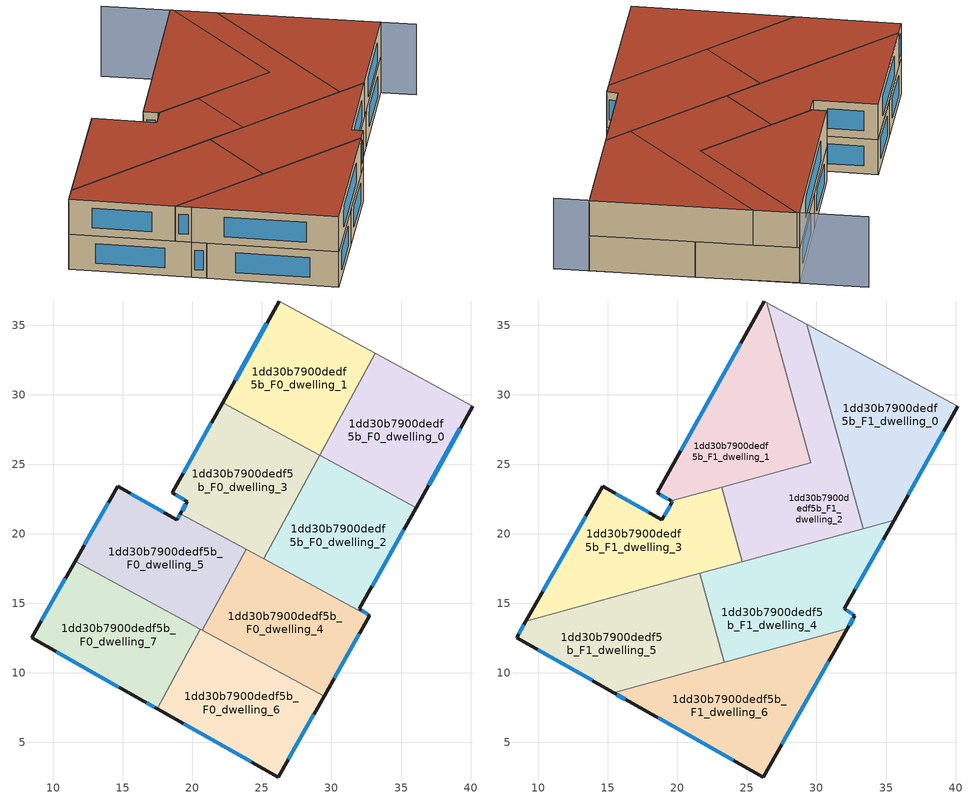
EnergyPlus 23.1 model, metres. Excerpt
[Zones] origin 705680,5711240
1dd30b7900dedf5b_F0_dwelling_0
 floor ground (EU_floor_Construction): 40.18,29.2 36.09,21.89 29.17,25.64 33.16,33 z0
 wall outside (EU_wall_Construction): 36.09,21.89 40.18,29.2 z0:3
 wall adiabatic (EU_wall_Construction): 40.18,29.2 33.16,33 z0:3
 wall to 1dd30b7900dedf5b_F0_dwelling_1 (EU_wall_Construction): 33.16,33 29.17,25.64 z0:3
 wall to 1dd30b7900dedf5b_F0_dwelling_2 (EU_wall_Construction): 29.17,25.64 36.09,21.89 z0:3
 window (EU_Window_Construction): 36.99,23.51 39.27,27.59 z0.66:2.34
 ceiling adiabatic (EU_roof_Construction): 36.09,21.89 40.18,29.2 33.16,33 30.99,28.99 32.38,23.9 z3
1dd30b7900dedf5b_F0_dwelling_1
 floor ground (EU_floor_Construction): 33.16,33 29.17,25.64 22.17,29.44 26.23,36.75 z0
 wall outside (EU_wall_Construction): 26.23,36.75 22.17,29.44 z0:3
 wall adiabatic (EU_wall_Construction): 33.16,33 26.23,36.75 z0:3
 wall to 1dd30b7900dedf5b_F0_dwelling_3 (EU_wall_Construction): 22.17,29.44 29.15,25.65 z0:3
 wall to 1dd30b7900dedf5b_F0_dwelling_2 (EU_wall_Construction): 29.15,25.65 29.17,25.64 z0:3
 window (EU_Window_Construction): 25.33,35.14 23.07,31.06 z0.66:2.34
1dd30b7900dedf5b_F0_dwelling_2
 floor ground (EU_floor_Construction): 36.09,21.89 32.01,14.62 32.76,14.13 32.73,14.09 25.12,18.22 29.15,25.65 z0
 wall outside (EU_wall_Construction): 32.73,14.09 32.76,14.13 32.01,14.62 36.09,21.89 z0:3
 wall to 1dd30b7900dedf5b_F0_dwelling_3 (EU_wall_Construction): 29.15,25.65 25.12,18.22 z0:3
 wall to 1dd30b7900dedf5b_F0_dwelling_4 (EU_wall_Construction): 25.12,18.22 32.73,14.09 z0:3
 window (EU_Window_Construction): 32.59,14.24 32.18,14.51 / 32.91,16.22 35.19,20.29 z0.66:2.34
1dd30b7900dedf5b_F0_dwelling_3
 floor ground (EU_floor_Construction): 29.15,25.65 25.12,18.22 19.14,21.46 19.64,22.33 18.56,22.95 22.17,29.44 z0
 wall outside (EU_wall_Construction): 22.17,29.44 18.56,22.95 19.64,22.33 19.14,21.46 z0:3
 wall to 1dd30b7900dedf5b_F0_dwelling_5 (EU_wall_Construction): 19.14,21.46 23.88,18.89 z0:3
 wall to 1dd30b7900dedf5b_F0_dwelling_4 (EU_wall_Construction): 23.88,18.89 25.12,18.22 z0:3
 window (EU_Window_Construction): 18.8,22.81 19.4,22.47 / 21.37,28 19.36,24.38 / 19.53,22.14 19.25,21.65 z0.66:2.34
1dd30b7900dedf5b_F0_dwelling_4
 floor ground (EU_floor_Construction): 32.73,14.09 29.46,8.33 20.72,13.07 23.88,18.89 z0
 wall outside (EU_wall_Construction): 29.46,8.33 32.73,14.09 z0:3
 wall to 1dd30b7900dedf5b_F0_dwelling_5 (EU_wall_Construction): 23.88,18.89 20.72,13.07 z0:3
 wall to 1dd30b7900dedf5b_F0_dwelling_6 (EU_wall_Construction): 20.72,13.07 29.46,8.33 z0:3
 window (EU_Window_Construction): 30.19,9.6 32.01,12.82 z0.66:2.34
 ceiling adiabatic (EU_roof_Construction): 23.08,11.79 22.05,15.53 20.72,13.07 z3
1dd30b7900dedf5b_F0_dwelling_5
 floor ground (EU_floor_Construction): 23.88,18.89 20.72,13.07 11.56,18.04 14.63,23.43 18.89,21.02 19.14,21.46 z0
 wall outside (EU_wall_Construction): 19.14,21.46 18.89,21.02 14.63,23.43 11.56,18.04 z0:3
 wall to 1dd30b7900dedf5b_F0_dwelling_7 (EU_wall_Construction): 11.56,18.04 20.58,13.15 z0:3
 wall to 1dd30b7900dedf5b_F0_dwelling_6 (EU_wall_Construction): 20.57,13.15 20.72,13.07 z0:3
 window (EU_Window_Construction): 17.94,21.55 15.57,22.9 / 19.08,21.36 18.94,21.12 / 13.95,22.24 12.23,19.23 z0.66:2.34
 ceiling adiabatic (EU_roof_Construction): 20.72,13.07 22.05,15.53 21.61,17.16 16.01,15.62 z3
1dd30b7900dedf5b_F0_dwelling_6
 floor ground (EU_floor_Construction): 29.46,8.33 26.17,2.52 17.47,7.42 20.57,13.15 z0
 wall outside (EU_wall_Construction): 17.47,7.42 26.17,2.52 29.46,8.33 z0:3
 wall to 1dd30b7900dedf5b_F0_dwelling_7 (EU_wall_Construction): 20.57,13.15 17.47,7.42 z0:3
 window (EU_Window_Construction): 19.39,6.34 24.25,3.6 / 26.9,3.8 28.74,7.05 z0.66:2.34
 ceiling adiabatic (EU_roof_Construction): 24.44,11.06 20.57,13.15 18.57,9.45 z3
1dd30b7900dedf5b_F0_dwelling_7
 floor ground (EU_floor_Construction): 20.57,13.15 17.47,7.42 16.49,7.97 8.43,12.54 11.56,18.04 z0
 wall outside (EU_wall_Construction): 11.56,18.04 8.43,12.54 16.49,7.97 17.47,7.42 z0:3
 window (EU_Window_Construction): 16.71,7.85 17.25,7.54 / 10.21,11.53 14.71,8.98 / 10.86,16.83 9.12,13.76 z0.66:2.34
1dd30b7900dedf5b_F1_dwelling_0
 floor adiabatic (EU_floor_Construction): 40.18,29.2 36.09,21.89 32.38,23.9 30.99,28.99 33.16,33 z3
 floor to 1dd30b7900dedf5b_F0_dwelling_1 (EU_floor_Construction): 33.16,33 30.99,28.99 29.31,35.08 z3
 floor to 1dd30b7900dedf5b_F0_dwelling_2 (EU_floor_Construction): 36.09,21.89 35.58,20.99 33.35,20.38 32.38,23.9 z3
 wall outside (EU_wall_Construction): 35.58,20.99 40.18,29.2 z3:6
 wall to 1dd30b7900dedf5b_F1_dwelling_2 (EU_wall_Construction): 29.31,35.08 33.35,20.38 z3:6
 wall adiabatic (EU_wall_Construction): 40.18,29.2 29.31,35.08 z3:6
 wall to 1dd30b7900dedf5b_F1_dwelling_4 (EU_wall_Construction): 33.35,20.38 35.58,20.99 z3:6
 window (EU_Window_Construction): 36.6,22.8 39.16,27.39 z3.66:5.34
 roof outside (EU_roof_Construction): 35.58,20.99 40.18,29.2 29.31,35.08 33.35,20.38 z6
1dd30b7900dedf5b_F1_dwelling_1
 floor to 1dd30b7900dedf5b_F0_dwelling_1 (EU_floor_Construction): 26.44,36.64 29.36,25.99 29.17,25.64 22.17,29.44 26.23,36.75 z3
 floor to 1dd30b7900dedf5b_F0_dwelling_3 (EU_floor_Construction): 29.15,25.65 28.74,24.89 19.56,22.38 18.56,22.95 22.17,29.44 z3
 floor to 1dd30b7900dedf5b_F0_dwelling_2 (EU_floor_Construction): 29.5,25.46 29.6,25.13 28.74,24.89 29.15,25.65 z3
 floor to 1dd30b7900dedf5b_F0_dwelling_0 (EU_floor_Construction): 29.36,25.99 29.5,25.46 29.17,25.64 z3
 wall outside (EU_wall_Construction): 26.23,36.75 18.56,22.95 19.56,22.38 z3:6
 wall to 1dd30b7900dedf5b_F1_dwelling_2 (EU_wall_Construction): 23.18,23.37 29.6,25.13 26.44,36.64 z3:6
 wall adiabatic (EU_wall_Construction): 26.44,36.64 26.23,36.75 z3:6
 wall to 1dd30b7900dedf5b_F1_dwelling_3 (EU_wall_Construction): 19.56,22.38 23.18,23.37 z3:6
 window (EU_Window_Construction): 18.78,22.82 19.34,22.5 / 24.54,33.7 20.25,26 z3.66:5.34
 roof outside (EU_roof_Construction): 29.6,25.13 26.44,36.64 26.23,36.75 18.56,22.95 19.56,22.38 z6
1dd30b7900dedf5b_F1_dwelling_2
 floor to 1dd30b7900dedf5b_F0_dwelling_2 (EU_floor_Construction): 32.38,23.9 33.35,20.38 25.24,18.15 25.12,18.22 28.74,24.89 29.6,25.13 29.5,25.46 z3
 floor to 1dd30b7900dedf5b_F0_dwelling_1 (EU_floor_Construction): 29.31,35.08 30.99,28.99 29.36,25.99 26.44,36.64 z3
 floor to 1dd30b7900dedf5b_F0_dwelling_0 (EU_floor_Construction): 30.99,28.99 32.38,23.9 29.5,25.46 29.36,25.99 z3
 floor to 1dd30b7900dedf5b_F0_dwelling_3 (EU_floor_Construction): 28.74,24.89 25.12,18.22 24.49,18.56 23.18,23.37 z3
 floor to 1dd30b7900dedf5b_F0_dwelling_4 (EU_floor_Construction): 25.24,18.15 24.65,17.99 24.49,18.56 z3
 wall to 1dd30b7900dedf5b_F1_dwelling_3 (EU_wall_Construction): 23.18,23.37 24.65,17.99 z3:6
 wall adiabatic (EU_wall_Construction): 29.31,35.08 26.44,36.64 z3:6
 wall to 1dd30b7900dedf5b_F1_dwelling_4 (EU_wall_Construction): 24.65,17.99 33.35,20.38 z3:6
 roof outside (EU_roof_Construction): 33.35,20.38 29.31,35.08 26.44,36.64 29.6,25.13 23.18,23.37 24.65,17.99 z6
1dd30b7900dedf5b_F1_dwelling_3
 floor to 1dd30b7900dedf5b_F0_dwelling_3 (EU_floor_Construction): 23.18,23.37 24.49,18.56 19.14,21.46 19.64,22.33 19.56,22.38 z3
 floor to 1dd30b7900dedf5b_F0_dwelling_5 (EU_floor_Construction): 23.88,18.89 23.17,17.59 16.01,15.62 11.56,18.04 14.63,23.43 18.89,21.02 19.14,21.46 z3
 floor to 1dd30b7900dedf5b_F0_dwelling_4 (EU_floor_Construction): 24.49,18.56 24.65,17.99 23.17,17.59 23.88,18.89 z3
 floor to 1dd30b7900dedf5b_F0_dwelling_7 (EU_floor_Construction): 16.01,15.62 9.1,13.73 11.56,18.04 z3
 wall outside (EU_wall_Construction): 19.56,22.38 19.64,22.33 18.89,21.02 14.63,23.43 9.1,13.73 z3:6
 wall to 1dd30b7900dedf5b_F1_dwelling_5 (EU_wall_Construction): 9.1,13.73 21.61,17.16 z3:6
 wall to 1dd30b7900dedf5b_F1_dwelling_4 (EU_wall_Construction): 21.61,17.16 24.65,17.99 z3:6
 window (EU_Window_Construction): 17.94,21.55 15.57,22.9 / 19.47,22.04 19.05,21.31 / 19.58,22.37 19.62,22.34 / 13.4,21.29 10.32,15.87 z3.66:5.34
 roof outside (EU_roof_Construction): 24.65,17.99 23.18,23.37 19.56,22.38 19.64,22.33 18.89,21.02 14.63,23.43 9.1,13.73 z6
1dd30b7900dedf5b_F1_dwelling_4
 floor to 1dd30b7900dedf5b_F0_dwelling_4 (EU_floor_Construction): 32.73,14.09 32.22,13.19 24.44,11.06 23.08,11.79 22.05,15.53 23.17,17.58 25.24,18.15 z3
 floor to 1dd30b7900dedf5b_F0_dwelling_2 (EU_floor_Construction): 35.58,20.99 32.01,14.62 32.76,14.13 32.73,14.09 25.24,18.15 z3
 floor adiabatic (EU_floor_Construction): 24.44,11.06 23.36,10.76 23.08,11.79 z3
 floor to 1dd30b7900dedf5b_F0_dwelling_5 (EU_floor_Construction): 23.17,17.58 22.05,15.53 21.61,17.16 z3
 wall outside (EU_wall_Construction): 32.22,13.19 32.76,14.13 32.01,14.62 35.58,20.99 z3:6
 wall to 1dd30b7900dedf5b_F1_dwelling_5 (EU_wall_Construction): 21.61,17.16 23.36,10.76 z3:6
 wall to 1dd30b7900dedf5b_F1_dwelling_6 (EU_wall_Construction): 23.36,10.76 32.22,13.19 z3:6
 window (EU_Window_Construction): 32.8,16.02 34.79,19.58 / 32.59,14.24 32.18,14.51 / 32.34,13.4 32.64,13.93 z3.66:5.34
 roof outside (EU_roof_Construction): 32.22,13.19 32.76,14.13 32.01,14.62 35.58,20.99 21.61,17.16 23.36,10.76 z6
1dd30b7900dedf5b_F1_dwelling_5
 floor to 1dd30b7900dedf5b_F0_dwelling_7 (EU_floor_Construction): 20.57,13.15 18.57,9.45 15.41,8.58 8.43,12.54 9.1,13.73 16.01,15.62 z3
 floor adiabatic (EU_floor_Construction): 21.61,17.16 23.36,10.76 18.57,9.45 20.57,13.15 16.01,15.62 z3
 wall outside (EU_wall_Construction): 9.1,13.73 8.43,12.54 15.41,8.58 z3:6
 wall to 1dd30b7900dedf5b_F1_dwelling_6 (EU_wall_Construction): 15.41,8.58 23.36,10.76 z3:6
 window (EU_Window_Construction): 8.95,13.47 8.57,12.81 / 9.97,11.67 13.87,9.46 z3.66:5.34
 roof outside (EU_roof_Construction): 23.36,10.76 21.61,17.16 9.1,13.73 8.43,12.54 15.41,8.58 z6
1dd30b7900dedf5b_F1_dwelling_6
 floor to 1dd30b7900dedf5b_F0_dwelling_6 (EU_floor_Construction): 29.46,8.33 26.17,2.52 17.47,7.42 18.57,9.45 24.44,11.06 z3
 floor to 1dd30b7900dedf5b_F0_dwelling_4 (EU_floor_Construction): 32.22,13.19 29.46,8.33 24.44,11.06 z3
 floor to 1dd30b7900dedf5b_F0_dwelling_7 (EU_floor_Construction): 18.57,9.45 17.47,7.42 16.49,7.97 15.41,8.58 z3
 wall outside (EU_wall_Construction): 15.41,8.58 16.49,7.97 26.17,2.52 32.22,13.19 z3:6
 window (EU_Window_Construction): 27.51,4.88 30.88,10.83 / 18.63,6.77 24.03,3.72 / 15.65,8.45 16.25,8.11 z3.66:5.34
 roof outside (EU_roof_Construction): 26.17,2.52 32.22,13.19 15.41,8.58 16.49,7.97 z6
shading: 42.5,27.89 21.69,39.23 z0:6
[Building]
EU S2 Campaign: North Axis=0; Terrain=City; Solar Distribution=FullExterior
[Site:Location]
London: Latitude=51.5; Longitude=-0.5; Time Zone=0; Elevation=25
[SizingPeriod:WeatherFileDays]
AnnualSizingPeriod: Begin Month=1; Begin Day of Month=1; End Month=12; End Day of Month=31; Day of Week for Start Day=Monday; Use Weather File Daylight Saving Period=No; Use Weather File Rain and Snow Indicators=No
[MATERIAL]
EU_InternalMass_Material: Roughness=MediumRough; Thickness=0.1; Conductivity=1; Density=1800; Specific Heat=900; Thermal Absorptance=0.9; Solar Absorptance=0.7; Visible Absorptance=0.7
[MATERIAL:NOMASS] Roughness=MediumRough; Thermal Absorptance=0.9; Solar Absorptance=0.7; Visible Absorptance=0.7
Name | Thermal Resistance
EU_wall_NoMass | 3.05077
EU_roof_NoMass; EU_floor_NoMass | 3.35585
[WINDOWMATERIAL:SIMPLEGLAZINGSYSTEM]
EU_Window_SimpleGlazing: UFactor=1.88725; Solar Heat Gain Coefficient=0.72; Visible Transmittance=0.72
[CONSTRUCTION]
EU_wall_Construction: EU_wall_NoMass
EU_roof_Construction: EU_roof_NoMass
EU_floor_Construction: EU_floor_NoMass
EU_Window_Construction: EU_Window_SimpleGlazing
EU_InternalMass_Construction: EU_InternalMass_Material
[ZONE] Type=1; Multiplier=1; Ceiling Height=autocalculate; Floor Area=autocalculate; Part of Total Floor Area=Yes
Name | Volume
1dd30b7900dedf5b_F0_dwelling_0 | 198.95
1dd30b7900dedf5b_F1_dwelling_0 | 227.347
1dd30b7900dedf5b_F0_dwelling_1 | 198.918
1dd30b7900dedf5b_F1_dwelling_1 | 219.226
1dd30b7900dedf5b_F0_dwelling_2 | 198.945
1dd30b7900dedf5b_F1_dwelling_2 | 227.377
1dd30b7900dedf5b_F0_dwelling_3 | 198.921
1dd30b7900dedf5b_F1_dwelling_3 | 235.452
1dd30b7900dedf5b_F0_dwelling_4 | 198.9
1dd30b7900dedf5b_F1_dwelling_4 | 227.344
1dd30b7900dedf5b_F0_dwelling_5 | 198.914
1dd30b7900dedf5b_F1_dwelling_5 | 227.345
1dd30b7900dedf5b_F0_dwelling_6; 1dd30b7900dedf5b_F0_dwelling_7 | 198.954
1dd30b7900dedf5b_F1_dwelling_6 | 227.359
[INTERNALMASS] Construction=EU_InternalMass_Construction
Name | Zone or ZoneList | Surface Area
1dd30b7900dedf5b_F0_dwelling_0_EU_InternalMass | 1dd30b7900dedf5b_F0_dwelling_0 | 66.3146
1dd30b7900dedf5b_F0_dwelling_1_EU_InternalMass | 1dd30b7900dedf5b_F0_dwelling_1 | 66.3064
1dd30b7900dedf5b_F0_dwelling_2_EU_InternalMass | 1dd30b7900dedf5b_F0_dwelling_2 | 66.3139
1dd30b7900dedf5b_F0_dwelling_3_EU_InternalMass | 1dd30b7900dedf5b_F0_dwelling_3 | 66.3063
1dd30b7900dedf5b_F0_dwelling_4_EU_InternalMass | 1dd30b7900dedf5b_F0_dwelling_4 | 66.2992
1dd30b7900dedf5b_F0_dwelling_5_EU_InternalMass | 1dd30b7900dedf5b_F0_dwelling_5 | 66.3033
1dd30b7900dedf5b_F0_dwelling_6_EU_InternalMass | 1dd30b7900dedf5b_F0_dwelling_6 | 66.3191
1dd30b7900dedf5b_F0_dwelling_7_EU_InternalMass | 1dd30b7900dedf5b_F0_dwelling_7 | 66.3169
1dd30b7900dedf5b_F1_dwelling_0_EU_InternalMass | 1dd30b7900dedf5b_F1_dwelling_0 | 75.7843
1dd30b7900dedf5b_F1_dwelling_1_EU_InternalMass | 1dd30b7900dedf5b_F1_dwelling_1 | 73.0716
1dd30b7900dedf5b_F1_dwelling_2_EU_InternalMass | 1dd30b7900dedf5b_F1_dwelling_2 | 75.7927
1dd30b7900dedf5b_F1_dwelling_3_EU_InternalMass | 1dd30b7900dedf5b_F1_dwelling_3 | 78.4827
1dd30b7900dedf5b_F1_dwelling_4_EU_InternalMass | 1dd30b7900dedf5b_F1_dwelling_4 | 75.7828
1dd30b7900dedf5b_F1_dwelling_5_EU_InternalMass | 1dd30b7900dedf5b_F1_dwelling_5 | 75.7832
1dd30b7900dedf5b_F1_dwelling_6_EU_InternalMass | 1dd30b7900dedf5b_F1_dwelling_6 | 75.7863
[OTHEREQUIPMENT] Fuel Type=Electricity; Design Level Calculation Method=Watts/Area; Power per Zone Floor Area=1; Fraction Latent=0; Fraction Radiant=0; Fraction Lost=0; Carbon Dioxide Generation Rate=0; EndUse Subcategory=EU_Step8_InternalGains
Name | Zone or ZoneList or Space or SpaceList | Schedule
EU_Step8_InternalGain_1dd30b7900dedf5b_F0_dwelling_0_f000 | 1dd30b7900dedf5b_F0_dwelling_0 | EU_Step8_GainSchedule_1dd30b7900dedf5b_F0_dwelling_0_f000
EU_Step8_InternalGain_1dd30b7900dedf5b_F0_dwelling_1_f000 | 1dd30b7900dedf5b_F0_dwelling_1 | EU_Step8_GainSchedule_1dd30b7900dedf5b_F0_dwelling_1_f000
EU_Step8_InternalGain_1dd30b7900dedf5b_F0_dwelling_2_f000 | 1dd30b7900dedf5b_F0_dwelling_2 | EU_Step8_GainSchedule_1dd30b7900dedf5b_F0_dwelling_2_f000
EU_Step8_InternalGain_1dd30b7900dedf5b_F0_dwelling_3_f000 | 1dd30b7900dedf5b_F0_dwelling_3 | EU_Step8_GainSchedule_1dd30b7900dedf5b_F0_dwelling_3_f000
EU_Step8_InternalGain_1dd30b7900dedf5b_F0_dwelling_4_f000 | 1dd30b7900dedf5b_F0_dwelling_4 | EU_Step8_GainSchedule_1dd30b7900dedf5b_F0_dwelling_4_f000
EU_Step8_InternalGain_1dd30b7900dedf5b_F0_dwelling_5_f000 | 1dd30b7900dedf5b_F0_dwelling_5 | EU_Step8_GainSchedule_1dd30b7900dedf5b_F0_dwelling_5_f000
EU_Step8_InternalGain_1dd30b7900dedf5b_F0_dwelling_6_f000 | 1dd30b7900dedf5b_F0_dwelling_6 | EU_Step8_GainSchedule_1dd30b7900dedf5b_F0_dwelling_6_f000
EU_Step8_InternalGain_1dd30b7900dedf5b_F0_dwelling_7_f000 | 1dd30b7900dedf5b_F0_dwelling_7 | EU_Step8_GainSchedule_1dd30b7900dedf5b_F0_dwelling_7_f000
EU_Step8_InternalGain_1dd30b7900dedf5b_F1_dwelling_0_f000 | 1dd30b7900dedf5b_F1_dwelling_0 | EU_Step8_GainSchedule_1dd30b7900dedf5b_F1_dwelling_0_f000
EU_Step8_InternalGain_1dd30b7900dedf5b_F1_dwelling_1_f000 | 1dd30b7900dedf5b_F1_dwelling_1 | EU_Step8_GainSchedule_1dd30b7900dedf5b_F1_dwelling_1_f000
EU_Step8_InternalGain_1dd30b7900dedf5b_F1_dwelling_2_f000 | 1dd30b7900dedf5b_F1_dwelling_2 | EU_Step8_GainSchedule_1dd30b7900dedf5b_F1_dwelling_2_f000
EU_Step8_InternalGain_1dd30b7900dedf5b_F1_dwelling_3_f000 | 1dd30b7900dedf5b_F1_dwelling_3 | EU_Step8_GainSchedule_1dd30b7900dedf5b_F1_dwelling_3_f000
EU_Step8_InternalGain_1dd30b7900dedf5b_F1_dwelling_4_f000 | 1dd30b7900dedf5b_F1_dwelling_4 | EU_Step8_GainSchedule_1dd30b7900dedf5b_F1_dwelling_4_f000
EU_Step8_InternalGain_1dd30b7900dedf5b_F1_dwelling_5_f000 | 1dd30b7900dedf5b_F1_dwelling_5 | EU_Step8_GainSchedule_1dd30b7900dedf5b_F1_dwelling_5_f000
EU_Step8_InternalGain_1dd30b7900dedf5b_F1_dwelling_6_f000 | 1dd30b7900dedf5b_F1_dwelling_6 | EU_Step8_GainSchedule_1dd30b7900dedf5b_F1_dwelling_6_f000
[ZONEVENTILATION:DESIGNFLOWRATE] Schedule=EU_AlwaysOn; Design Flow Rate Calculation Method=AirChanges/Hour; Air Changes per Hour=0.496645; Ventilation Type=Natural; Fan Pressure Rise=0; Fan Total Efficiency=1; Constant Term Coefficient=1; Temperature Term Coefficient=0; Velocity Term Coefficient=0; Velocity Squared Term Coefficient=0; Minimum Indoor Temperature=-100; Maximum Indoor Temperature=100; Delta Temperature=-100; Minimum Outdoor Temperature=-100; Maximum Outdoor Temperature=100; Maximum Wind Speed=40
Name | Zone or ZoneList or Space or SpaceList
EU_ConstantAir_1dd30b7900dedf5b_F0_dwelling_0 | 1dd30b7900dedf5b_F0_dwelling_0
EU_ConstantAir_1dd30b7900dedf5b_F0_dwelling_1 | 1dd30b7900dedf5b_F0_dwelling_1
EU_ConstantAir_1dd30b7900dedf5b_F0_dwelling_2 | 1dd30b7900dedf5b_F0_dwelling_2
EU_ConstantAir_1dd30b7900dedf5b_F0_dwelling_3 | 1dd30b7900dedf5b_F0_dwelling_3
EU_ConstantAir_1dd30b7900dedf5b_F0_dwelling_4 | 1dd30b7900dedf5b_F0_dwelling_4
EU_ConstantAir_1dd30b7900dedf5b_F0_dwelling_5 | 1dd30b7900dedf5b_F0_dwelling_5
EU_ConstantAir_1dd30b7900dedf5b_F0_dwelling_6 | 1dd30b7900dedf5b_F0_dwelling_6
EU_ConstantAir_1dd30b7900dedf5b_F0_dwelling_7 | 1dd30b7900dedf5b_F0_dwelling_7
EU_ConstantAir_1dd30b7900dedf5b_F1_dwelling_0 | 1dd30b7900dedf5b_F1_dwelling_0
EU_ConstantAir_1dd30b7900dedf5b_F1_dwelling_1 | 1dd30b7900dedf5b_F1_dwelling_1
EU_ConstantAir_1dd30b7900dedf5b_F1_dwelling_2 | 1dd30b7900dedf5b_F1_dwelling_2
EU_ConstantAir_1dd30b7900dedf5b_F1_dwelling_3 | 1dd30b7900dedf5b_F1_dwelling_3
EU_ConstantAir_1dd30b7900dedf5b_F1_dwelling_4 | 1dd30b7900dedf5b_F1_dwelling_4
EU_ConstantAir_1dd30b7900dedf5b_F1_dwelling_5 | 1dd30b7900dedf5b_F1_dwelling_5
EU_ConstantAir_1dd30b7900dedf5b_F1_dwelling_6 | 1dd30b7900dedf5b_F1_dwelling_6
[HVACTEMPLATE:THERMOSTAT] Constant Heating Setpoint=20; Constant Cooling Setpoint=50
EU_HeatOnly_1dd30b7900dedf5b_F0_dwelling_0; EU_HeatOnly_1dd30b7900dedf5b_F0_dwelling_1; EU_HeatOnly_1dd30b7900dedf5b_F0_dwelling_2; EU_HeatOnly_1dd30b7900dedf5b_F0_dwelling_3; EU_HeatOnly_1dd30b7900dedf5b_F0_dwelling_4; EU_HeatOnly_1dd30b7900dedf5b_F0_dwelling_5; EU_HeatOnly_1dd30b7900dedf5b_F0_dwelling_6; EU_HeatOnly_1dd30b7900dedf5b_F0_dwelling_7; EU_HeatOnly_1dd30b7900dedf5b_F1_dwelling_0; EU_HeatOnly_1dd30b7900dedf5b_F1_dwelling_1; EU_HeatOnly_1dd30b7900dedf5b_F1_dwelling_2; EU_HeatOnly_1dd30b7900dedf5b_F1_dwelling_3; EU_HeatOnly_1dd30b7900dedf5b_F1_dwelling_4; EU_HeatOnly_1dd30b7900dedf5b_F1_dwelling_5; EU_HeatOnly_1dd30b7900dedf5b_F1_dwelling_6
[HVACTEMPLATE:ZONE:IDEALLOADSAIRSYSTEM] System Availability Schedule=EU_AlwaysOn; Maximum Heating Supply Air Temperature=50; Minimum Cooling Supply Air Temperature=13; Maximum Heating Supply Air Humidity Ratio=0.0156; Minimum Cooling Supply Air Humidity Ratio=0.0077; Heating Limit=NoLimit; Cooling Limit=NoLimit; Heating Availability Schedule=EU_AlwaysOn; Cooling Availability Schedule=EU_CoolingOff; Dehumidification Control Type=ConstantSensibleHeatRatio; Cooling Sensible Heat Ratio=0.7; Dehumidification Setpoint=60; Humidification Control Type=None; Humidification Setpoint=30; Outdoor Air Method=None; Outdoor Air Flow Rate per Person=0.00944; Outdoor Air Flow Rate per Zone Floor Area=0; Outdoor Air Flow Rate per Zone=0; Demand Controlled Ventilation Type=None; Outdoor Air Economizer Type=NoEconomizer; Heat Recovery Type=None; Sensible Heat Recovery Effectiveness=0.7; Latent Heat Recovery Effectiveness=0.65
Name | Template Thermostat
1dd30b7900dedf5b_F0_dwelling_0 | EU_HeatOnly_1dd30b7900dedf5b_F0_dwelling_0
1dd30b7900dedf5b_F0_dwelling_1 | EU_HeatOnly_1dd30b7900dedf5b_F0_dwelling_1
1dd30b7900dedf5b_F0_dwelling_2 | EU_HeatOnly_1dd30b7900dedf5b_F0_dwelling_2
1dd30b7900dedf5b_F0_dwelling_3 | EU_HeatOnly_1dd30b7900dedf5b_F0_dwelling_3
1dd30b7900dedf5b_F0_dwelling_4 | EU_HeatOnly_1dd30b7900dedf5b_F0_dwelling_4
1dd30b7900dedf5b_F0_dwelling_5 | EU_HeatOnly_1dd30b7900dedf5b_F0_dwelling_5
1dd30b7900dedf5b_F0_dwelling_6 | EU_HeatOnly_1dd30b7900dedf5b_F0_dwelling_6
1dd30b7900dedf5b_F0_dwelling_7 | EU_HeatOnly_1dd30b7900dedf5b_F0_dwelling_7
1dd30b7900dedf5b_F1_dwelling_0 | EU_HeatOnly_1dd30b7900dedf5b_F1_dwelling_0
1dd30b7900dedf5b_F1_dwelling_1 | EU_HeatOnly_1dd30b7900dedf5b_F1_dwelling_1
1dd30b7900dedf5b_F1_dwelling_2 | EU_HeatOnly_1dd30b7900dedf5b_F1_dwelling_2
1dd30b7900dedf5b_F1_dwelling_3 | EU_HeatOnly_1dd30b7900dedf5b_F1_dwelling_3
1dd30b7900dedf5b_F1_dwelling_4 | EU_HeatOnly_1dd30b7900dedf5b_F1_dwelling_4
1dd30b7900dedf5b_F1_dwelling_5 | EU_HeatOnly_1dd30b7900dedf5b_F1_dwelling_5
1dd30b7900dedf5b_F1_dwelling_6 | EU_HeatOnly_1dd30b7900dedf5b_F1_dwelling_6
[SIZING:ZONE] Zone Cooling Design Supply Air Temperature Input Method=SupplyAirTemperature; Zone Cooling Design Supply Air Temperature=13; Zone Heating Design Supply Air Temperature Input Method=SupplyAirTemperature; Zone Heating Design Supply Air Temperature=50; Zone Cooling Design Supply Air Humidity Ratio=0.008; Zone Heating Design Supply Air Humidity Ratio=0.008; Cooling Design Air Flow Method=DesignDay; Cooling Design Air Flow Rate=0; Cooling Minimum Air Flow per Zone Floor Area=0.000762; Cooling Minimum Air Flow=0; Cooling Minimum Air Flow Fraction=0.2; Heating Design Air Flow Method=DesignDay; Heating Design Air Flow Rate=0; Heating Maximum Air Flow per Zone Floor Area=0.002032; Heating Maximum Air Flow=0.141576; Heating Maximum Air Flow Fraction=0.3; Account for Dedicated Outdoor Air System=No; Dedicated Outdoor Air System Control Strategy=NeutralSupplyAir; Dedicated Outdoor Air Low Setpoint Temperature for Design=autosize; Dedicated Outdoor Air High Setpoint Temperature for Design=autosize; Zone Load Sizing Method=Sensible Load Only No Latent Load; Zone Latent Cooling Design Supply Air Humidity Ratio Input Method=HumidityRatioDifference; Zone Cooling Design Supply Air Humidity Ratio Difference=0.005; Zone Latent Heating Design Supply Air Humidity Ratio Input Method=HumidityRatioDifference; Zone Humidification Design Supply Air Humidity Ratio Difference=0.005
1dd30b7900dedf5b_F0_dwelling_0; 1dd30b7900dedf5b_F0_dwelling_1; 1dd30b7900dedf5b_F0_dwelling_2; 1dd30b7900dedf5b_F0_dwelling_3; 1dd30b7900dedf5b_F0_dwelling_4; 1dd30b7900dedf5b_F0_dwelling_5; 1dd30b7900dedf5b_F0_dwelling_6; 1dd30b7900dedf5b_F0_dwelling_7; 1dd30b7900dedf5b_F1_dwelling_0; 1dd30b7900dedf5b_F1_dwelling_1; 1dd30b7900dedf5b_F1_dwelling_2; 1dd30b7900dedf5b_F1_dwelling_3; 1dd30b7900dedf5b_F1_dwelling_4; 1dd30b7900dedf5b_F1_dwelling_5; 1dd30b7900dedf5b_F1_dwelling_6
[SCHEDULE:CONSTANT]
Name | Hourly Value
EU_AlwaysOn | 1
EU_CoolingOff | 0
[SCHEDULE:FILE] Column Number=1; Rows to Skip at Top=0; Number of Hours of Data=8760; Column Separator=Comma; Interpolate to Timestep=No; Minutes per Item=60; Adjust Schedule for Daylight Savings=Yes
Name | File
EU_Step8_GainSchedule_1dd30b7900dedf5b_F0_dwelling_0_f000 | ../../schedules/1dd30b7900dedf5b/1dd30b7900dedf5b_F0_dwelling_0_f000_gain.csv
EU_Step8_GainSchedule_1dd30b7900dedf5b_F0_dwelling_1_f000 | ../../schedules/1dd30b7900dedf5b/1dd30b7900dedf5b_F0_dwelling_1_f000_gain.csv
EU_Step8_GainSchedule_1dd30b7900dedf5b_F0_dwelling_2_f000 | ../../schedules/1dd30b7900dedf5b/1dd30b7900dedf5b_F0_dwelling_2_f000_gain.csv
EU_Step8_GainSchedule_1dd30b7900dedf5b_F0_dwelling_3_f000 | ../../schedules/1dd30b7900dedf5b/1dd30b7900dedf5b_F0_dwelling_3_f000_gain.csv
EU_Step8_GainSchedule_1dd30b7900dedf5b_F0_dwelling_4_f000 | ../../schedules/1dd30b7900dedf5b/1dd30b7900dedf5b_F0_dwelling_4_f000_gain.csv
EU_Step8_GainSchedule_1dd30b7900dedf5b_F0_dwelling_5_f000 | ../../schedules/1dd30b7900dedf5b/1dd30b7900dedf5b_F0_dwelling_5_f000_gain.csv
EU_Step8_GainSchedule_1dd30b7900dedf5b_F0_dwelling_6_f000 | ../../schedules/1dd30b7900dedf5b/1dd30b7900dedf5b_F0_dwelling_6_f000_gain.csv
EU_Step8_GainSchedule_1dd30b7900dedf5b_F0_dwelling_7_f000 | ../../schedules/1dd30b7900dedf5b/1dd30b7900dedf5b_F0_dwelling_7_f000_gain.csv
EU_Step8_GainSchedule_1dd30b7900dedf5b_F1_dwelling_0_f000 | ../../schedules/1dd30b7900dedf5b/1dd30b7900dedf5b_F1_dwelling_0_f000_gain.csv
EU_Step8_GainSchedule_1dd30b7900dedf5b_F1_dwelling_1_f000 | ../../schedules/1dd30b7900dedf5b/1dd30b7900dedf5b_F1_dwelling_1_f000_gain.csv
EU_Step8_GainSchedule_1dd30b7900dedf5b_F1_dwelling_2_f000 | ../../schedules/1dd30b7900dedf5b/1dd30b7900dedf5b_F1_dwelling_2_f000_gain.csv
EU_Step8_GainSchedule_1dd30b7900dedf5b_F1_dwelling_3_f000 | ../../schedules/1dd30b7900dedf5b/1dd30b7900dedf5b_F1_dwelling_3_f000_gain.csv
EU_Step8_GainSchedule_1dd30b7900dedf5b_F1_dwelling_4_f000 | ../../schedules/1dd30b7900dedf5b/1dd30b7900dedf5b_F1_dwelling_4_f000_gain.csv
EU_Step8_GainSchedule_1dd30b7900dedf5b_F1_dwelling_5_f000 | ../../schedules/1dd30b7900dedf5b/1dd30b7900dedf5b_F1_dwelling_5_f000_gain.csv
EU_Step8_GainSchedule_1dd30b7900dedf5b_F1_dwelling_6_f000 | ../../schedules/1dd30b7900dedf5b/1dd30b7900dedf5b_F1_dwelling_6_f000_gain.csv
